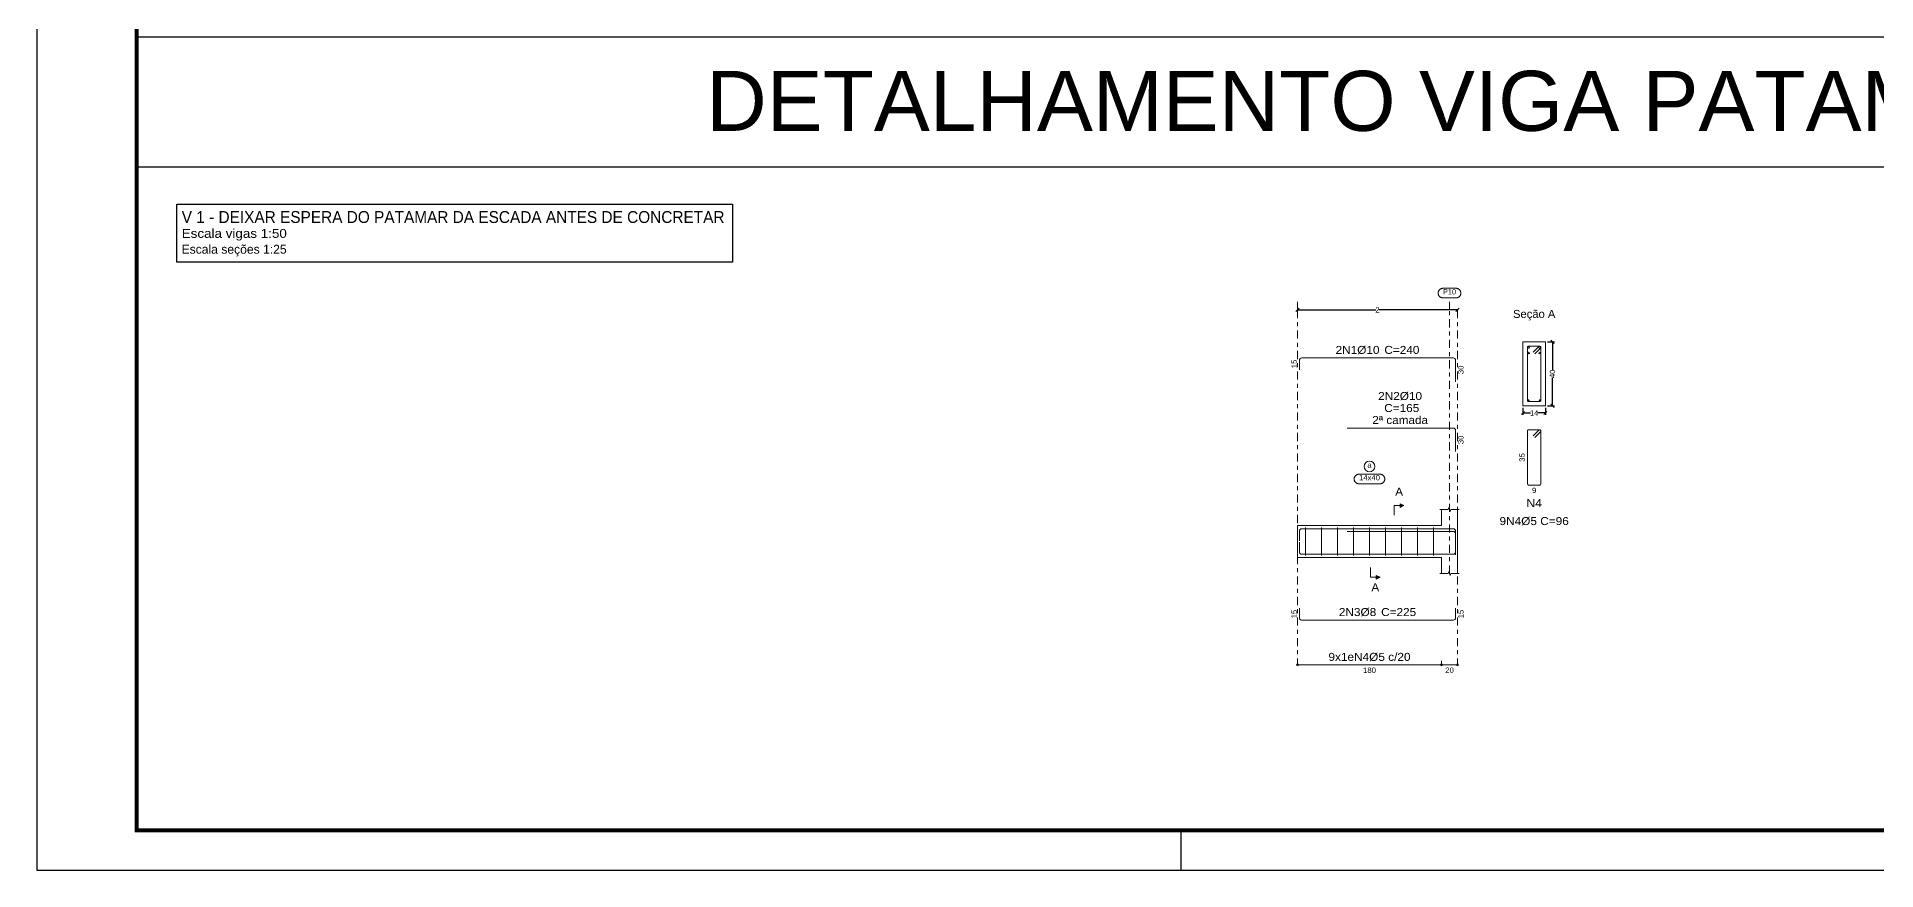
# Model space of a CAD drawing. Header units: centimetres. Extents: x 3194 to 3278, y -951 to -517.
# Drawn here: x 3194.32 to 3240.29, y -638.95 to -618.12 of the extents above; entities that cross this region are included whole.
import ezdxf
from ezdxf.enums import TextEntityAlignment as Align

# ---------------------------------------------------------------- set-up
doc = ezdxf.new("R2010")
doc.units = ezdxf.units.CM
doc.linetypes.add('CYPE_RAYAPUNTO', pattern=[0.4125, 0.2025, -0.105, 0, -0.105])
for name, color, linetype, lineweight in [('ARM_LONGITUDINAL_Ø10', 33, 'Continuous', 9), ('ARM_LONGITUDINAL_Ø8', 32, 'Continuous', 9), ('ARM_TRANSVERSAL_Ø5', 120, 'Continuous', 9), ('ELE_ARM_TRANS_TXT_EST', 7, 'Continuous', 9), ('ELE_CONT_NOS', 7, 'Continuous', 9), ('ELE_CONT_VIG_CONCRETO', 7, 'Continuous', 9), ('ELE_COT_COMPRIMENTO_PROJETADO', 8, 'Continuous', 0), ('ELE_COT_COT_ANCORAGENS', 8, 'Continuous', 0), ('ELE_COT_COT_EST', 8, 'Continuous', 0), ('ELE_COT_COT_LIN_APOIOS', 8, 'CYPE_RAYAPUNTO', 0), ('ELE_COT_TEXTOS_ESTRIBOS', 8, 'Continuous', 0), ('ELE_REF_COT_LIN_AUX_COTA', 8, 'CYPE_RAYAPUNTO', 9), ('ELE_REF_LINHAS_MARCAS_PLANTA', 8, 'Continuous', 9), ('ELE_REF_MARCAS_PLANTA', 8, 'Continuous', 9), ('ELE_REF_REF_ESCALA', 3, 'Continuous', 9), ('ELE_REF_REF_NOME', 8, 'Continuous', 9), ('ELE_REF_REF_REFERENCIA', 8, 'Continuous', 9), ('ELE_REF_TEXTO_REF_NOME', 8, 'Continuous', 9), ('ELE_REF_TEXTO_REF_REFERENCIA', 8, 'Continuous', 9), ('POR_ARM_LONG_ARM_TEXTOS', 7, 'Continuous', 9), ('POR_ARM_LONG_TXT_COMP', 7, 'Continuous', 9), ('POR_ARM_LONG_TXT_IND_LAYER_ARM_LONG', 7, 'Continuous', 9), ('SEC_CONT_VIG_CONCRETO_CORTE', 7, 'Continuous', 9), ('SEC_COTAS_SEC_DIM_VIGA', 8, 'Continuous', 0), ('SEC_COTAS_TEXTOS_DETALHE_ESTRIBOS', 8, 'Continuous', 0), ('SEC_REF_TXT_NOMES', 2, 'Continuous', 9), ('SEC_REF_TXT_POSICOES_ARM_ESTRIBOS', 7, 'Continuous', 9)]:
    doc.layers.add(name, color=color, linetype=linetype, lineweight=lineweight)
doc.layers.add('ARQ-FOLHA', color=7, linetype='Continuous')
doc.layers.add('COTA CYPE', color=31, linetype='Continuous')
doc.styles.add('CYPETXT', font='arial.ttf', dxfattribs={"height": 0.2})
doc.styles.add('CYPETXT_0.2', font='arial.ttf', dxfattribs={"height": 0.133333})
doc.styles.add('TQS_ARIAL', font='arial.ttf')
doc.dimstyles.new('cype_oblique', dxfattribs={"dimtxt": 0.18, "dimasz": 0.18, "dimexe": 0.05, "dimexo": 0.05, "dimgap": 0, "dimtad": 0, "dimdec": 4, "dimzin": 0, "dimdsep": 46, "dimtxsty": 'CYPETXT_0.2', "dimblk": 'OBLIQUE', "dimtsz": 0.04, "dimcen": 0.09, "dimadec": 0, "dimazin": 0, "dimtfac": 1, "dimtdec": 4, "dimtofl": 0, "dimtmove": 2, "dimatfit": 3, "dimfxl": 1, "dimtolj": 1, "dimtzin": 0, "dimarcsym": 0})

# ---------------------------------------------------------------- blocks, each defined once
blk = doc.blocks.new('*D1446')
at = {"layer": 'Defpoints', "color": 0, "transparency": 16777216}
for p in [(3231.459, -627.345), (3232.019, -627.345), (3232.019, -627.522)]:
    blk.add_point(p, dxfattribs=at)
at = {"layer": 'SEC_COTAS_SEC_DIM_VIGA', "color": 0, "lineweight": -2, "transparency": 16777216}
for p, q in [((3231.459, -627.395), (3231.459, -627.572)), ((3232.019, -627.395), (3232.019, -627.572)), ((3231.419, -627.562), (3231.499, -627.482)), ((3231.459, -627.522), (3231.65, -627.522)), ((3232.019, -627.522), (3231.828, -627.522)), ((3231.979, -627.562), (3232.059, -627.482))]:
    blk.add_line(p, q, dxfattribs=at)
at = {"layer": 'SEC_COTAS_SEC_DIM_VIGA', "color": 0, "transparency": 16777216, "insert": (3231.739, -627.522), "char_height": 0.1333, "attachment_point": 5, "style": 'CYPETXT_0.2'}
blk.add_mtext('\\A1;14', dxfattribs=at)
blk = doc.blocks.new('_OBLIQUE')
at = {"color": 0, "linetype": 'ByBlock'}
blk.add_line((-0.5, -0.5), (0.5, 0.5), dxfattribs=at)
blk = doc.blocks.new('*D1447')
at = {"layer": 'Defpoints', "color": 0, "transparency": 16777216}
for p in [(3232.019, -625.745), (3232.197, -625.745), (3232.019, -627.345)]:
    blk.add_point(p, dxfattribs=at)
at = {"layer": 'SEC_COTAS_SEC_DIM_VIGA', "color": 0, "lineweight": -2, "transparency": 16777216}
for p, q in [((3232.069, -625.745), (3232.247, -625.745)), ((3232.237, -625.785), (3232.157, -625.705)), ((3232.197, -625.745), (3232.197, -626.447)), ((3232.197, -627.345), (3232.197, -626.643)), ((3232.069, -627.345), (3232.247, -627.345)), ((3232.237, -627.385), (3232.157, -627.305))]:
    blk.add_line(p, q, dxfattribs=at)
at = {"layer": 'SEC_COTAS_SEC_DIM_VIGA', "color": 0, "transparency": 16777216, "insert": (3232.197, -626.545), "char_height": 0.1333, "attachment_point": 5, "rotation": 90, "style": 'CYPETXT_0.2'}
blk.add_mtext('\\A1;40', dxfattribs=at)
blk = doc.blocks.new('*D1449')
at = {"layer": 'Defpoints', "color": 0, "transparency": 16777216}
for p in [(3225.824, -624.947), (3225.824, -624.947), (3229.824, -624.947)]:
    blk.add_point(p, dxfattribs=at)
at = {"layer": 'ELE_COT_COMPRIMENTO_PROJETADO', "color": 0, "lineweight": -2, "transparency": 16777216}
for p, q in [((3225.784, -624.987), (3225.864, -624.907)), ((3225.824, -624.947), (3227.78, -624.947)), ((3229.824, -624.947), (3227.868, -624.947)), ((3229.784, -624.987), (3229.864, -624.907))]:
    blk.add_line(p, q, dxfattribs=at)
at = {"layer": 'ELE_COT_COMPRIMENTO_PROJETADO', "color": 0, "transparency": 16777216, "insert": (3227.824, -624.947), "char_height": 0.1333, "attachment_point": 5, "style": 'CYPETXT_0.2'}
blk.add_mtext('\\A1;2', dxfattribs=at)
blk = doc.blocks.new('FOLHA A1')
at = {"layer": 'ARQ-FOLHA'}
for p, q in [((0, 0), (0, -594)), ((286, -594), (286, -584)), ((0, -594), (841, -594))]:
    blk.add_line(p, q, dxfattribs=at)
at = {"layer": 'ARQ-FOLHA', "const_width": 1}
blk.add_lwpolyline([(25, -10), (25, -584), (831, -584), (831, -10), (25, -10)], dxfattribs=at)

msp = doc.modelspace()

# ---------------------------------------------------------------- hatches: boundary and pattern name
at = {"layer": 'ELE_REF_LINHAS_MARCAS_PLANTA'}
for points in [[(3228.38812, -629.88648), (3228.38812, -629.79048), (3228.48412, -629.83848)], [(3227.79289, -631.58048), (3227.79289, -631.67648), (3227.88889, -631.62848)]]:
    msp.add_hatch(color=256, dxfattribs=at).paths.add_polyline_path(points)

# ---------------------------------------------------------------- linework, layer by layer
for p, q in [((3196.8194, -618.12016), (3259.9194, -618.12016)), ((3196.8194, -621.3704), (3259.9194, -621.3704))]:
    msp.add_line(p, q)
at = {"layer": 'ARM_LONGITUDINAL_Ø10'}
for points in [[(3229.77389, -626.74221), (3229.77389, -626.20671), (3229.76932, -626.18375), (3229.75631, -626.16428), (3229.73685, -626.15127), (3229.71389, -626.14671), (3225.93389, -626.14671), (3225.91093, -626.15127), (3225.89146, -626.16428), (3225.87845, -626.18375), (3225.87389, -626.20671), (3225.87389, -626.44671)], [(3229.77389, -628.48936), (3229.77389, -627.95888), (3229.76932, -627.93592), (3229.75631, -627.91646), (3229.73685, -627.90345), (3229.71389, -627.89888), (3227.06436, -627.89888)], [(3229.77389, -631.01098), (3229.77389, -630.47548), (3229.76932, -630.45252), (3229.75631, -630.43305), (3229.73685, -630.42004), (3229.71389, -630.41548), (3225.93389, -630.41548), (3225.91093, -630.42004), (3225.89146, -630.43305), (3225.87845, -630.45252), (3225.87389, -630.47548), (3225.87389, -630.71548)], [(3229.77389, -631.07195), (3229.77389, -630.54148), (3229.76932, -630.51852), (3229.75631, -630.49905), (3229.73685, -630.48604), (3229.71389, -630.48148), (3227.06436, -630.48148)]]:
    msp.add_lwpolyline(points, dxfattribs=at)
for centre in [(3231.59939, -625.88471), (3231.59939, -626.02471), (3231.87939, -625.88471), (3231.87939, -626.02471)]:
    msp.add_circle(centre, 0.02, dxfattribs=at)
at = {"layer": 'ARM_LONGITUDINAL_Ø8'}
for points in [[(3229.77389, -630.75148), (3229.77389, -631.00348), (3229.77023, -631.02185), (3229.75983, -631.03742), (3229.74426, -631.04782), (3229.72589, -631.05148), (3225.92189, -631.05148), (3225.90352, -631.04782), (3225.88795, -631.03742), (3225.87754, -631.02185), (3225.87389, -631.00348), (3225.87389, -630.75148)], [(3229.77389, -632.39848), (3229.77389, -632.65048), (3229.77023, -632.66885), (3229.75983, -632.68442), (3229.74426, -632.69482), (3229.72589, -632.69848), (3225.92189, -632.69848), (3225.90352, -632.69482), (3225.88795, -632.68442), (3225.87754, -632.66885), (3225.87389, -632.65048), (3225.87389, -632.39848)]]:
    msp.add_lwpolyline(points, dxfattribs=at)
for centre in [(3231.59539, -627.20871), (3231.88339, -627.20871)]:
    msp.add_circle(centre, 0.016, dxfattribs=at)
at = {"layer": 'ARM_TRANSVERSAL_Ø5'}
for p, q in [((3226.02389, -630.38348), (3226.02389, -631.08348)), ((3226.42389, -630.38348), (3226.42389, -631.08348)), ((3226.82389, -630.38348), (3226.82389, -631.08348)), ((3227.22389, -630.38348), (3227.22389, -631.08348)), ((3227.62389, -630.38348), (3227.62389, -631.08348)), ((3228.02389, -630.38348), (3228.02389, -631.08348)), ((3228.42389, -630.38348), (3228.42389, -631.08348)), ((3228.82389, -630.38348), (3228.82389, -631.08348)), ((3229.22389, -630.38348), (3229.22389, -631.08348))]:
    msp.add_line(p, q, dxfattribs=at)
for points in [[(3231.75918, -626.04734), (3231.9006, -625.90592), (3231.90433, -625.90137), (3231.9071, -625.89619), (3231.90881, -625.89056), (3231.90939, -625.88471), (3231.90881, -625.87886), (3231.9071, -625.87323), (3231.90433, -625.86804), (3231.9006, -625.86349), (3231.89605, -625.85976), (3231.89087, -625.85699), (3231.88524, -625.85528), (3231.87939, -625.85471), (3231.59939, -625.85471), (3231.58791, -625.85699), (3231.57817, -625.86349), (3231.57167, -625.87323), (3231.56939, -625.88471), (3231.56939, -627.20471), (3231.57167, -627.21619), (3231.57817, -627.22592), (3231.58791, -627.23242), (3231.59939, -627.23471), (3231.87939, -627.23471), (3231.89087, -627.23242), (3231.9006, -627.22592), (3231.9071, -627.21619), (3231.90939, -627.20471), (3231.90939, -625.88471), (3231.90881, -625.87886), (3231.9071, -625.87323), (3231.90433, -625.86804), (3231.9006, -625.86349), (3231.89605, -625.85976), (3231.89087, -625.85699), (3231.88524, -625.85528), (3231.87939, -625.85471), (3231.87469, -625.85508), (3231.87012, -625.85618), (3231.86577, -625.85798), (3231.86175, -625.86044), (3231.85817, -625.86349), (3231.71675, -626.00492)], [(3231.75918, -628.13668), (3231.9006, -627.99525), (3231.90433, -627.99071), (3231.9071, -627.98552), (3231.90881, -627.97989), (3231.90939, -627.97404), (3231.90881, -627.96819), (3231.9071, -627.96256), (3231.90433, -627.95737), (3231.9006, -627.95283), (3231.89605, -627.9491), (3231.89087, -627.94632), (3231.88524, -627.94462), (3231.87939, -627.94404), (3231.59939, -627.94404), (3231.58791, -627.94632), (3231.57817, -627.95283), (3231.57167, -627.96256), (3231.56939, -627.97404), (3231.56939, -629.29404), (3231.57167, -629.30552), (3231.57817, -629.31525), (3231.58791, -629.32176), (3231.59939, -629.32404), (3231.87939, -629.32404), (3231.89087, -629.32176), (3231.9006, -629.31525), (3231.9071, -629.30552), (3231.90939, -629.29404), (3231.90939, -627.97404), (3231.90881, -627.96819), (3231.9071, -627.96256), (3231.90433, -627.95737), (3231.9006, -627.95283), (3231.89605, -627.9491), (3231.89087, -627.94632), (3231.88524, -627.94462), (3231.87939, -627.94404), (3231.87469, -627.94441), (3231.87012, -627.94551), (3231.86577, -627.94731), (3231.86175, -627.94977), (3231.85817, -627.95283), (3231.71675, -628.09425)]]:
    msp.add_lwpolyline(points, dxfattribs=at)
at = {"layer": 'COTA CYPE'}
msp.add_lwpolyline([(3197.81631, -622.30716), (3211.70958, -622.30716), (3211.70958, -623.75064), (3197.81631, -623.75064)], close=True, dxfattribs=at)
at = {"layer": 'ELE_CONT_NOS'}
for p, q in [((3229.42389, -630.33348), (3229.42389, -629.93348)), ((3229.82389, -630.33348), (3229.82389, -629.93348)), ((3229.42389, -631.13348), (3229.42389, -631.53348)), ((3229.82389, -631.13348), (3229.82389, -631.53348))]:
    msp.add_line(p, q, dxfattribs=at)
for points in [[(3229.38389, -629.93348), (3229.59389, -629.93348), (3229.60889, -629.88348), (3229.63889, -629.98348), (3229.65389, -629.93348), (3229.86389, -629.93348)], [(3229.82389, -630.33348), (3229.82389, -631.13348)], [(3229.38389, -631.53348), (3229.59389, -631.53348), (3229.60889, -631.48348), (3229.63889, -631.58348), (3229.65389, -631.53348), (3229.86389, -631.53348)]]:
    msp.add_lwpolyline(points, dxfattribs=at)
at = {"layer": 'ELE_CONT_VIG_CONCRETO'}
for p, q in [((3225.82389, -630.33348), (3229.42389, -630.33348)), ((3225.82389, -630.33348), (3225.82389, -631.13348)), ((3225.82389, -631.13348), (3229.42389, -631.13348))]:
    msp.add_line(p, q, dxfattribs=at)
at = {"layer": 'ELE_COT_COT_EST'}
for p, q in [((3225.82389, -633.81848), (3225.82389, -633.71848)), ((3229.42389, -633.81848), (3229.42389, -633.71848))]:
    msp.add_line(p, q, dxfattribs=at)
for points in [[(3225.82389, -633.81848), (3229.42389, -633.81848), (3229.42389, -633.71848)], [(3229.42389, -633.81848), (3229.82389, -633.81848), (3229.82389, -633.71848)]]:
    msp.add_lwpolyline(points, dxfattribs=at)
for centre in [(3225.82389, -633.81848), (3229.42389, -633.81848), (3229.42389, -633.81848), (3229.82389, -633.81848)]:
    msp.add_circle(centre, 0.02, dxfattribs=at)
at = {"layer": 'ELE_COT_COT_LIN_APOIOS'}
for p, q in [((3225.82389, -624.94671), (3225.82389, -633.81848)), ((3229.82389, -624.94671), (3229.82389, -633.81848))]:
    msp.add_line(p, q, dxfattribs=at)
at = {"layer": 'ELE_REF_COT_LIN_AUX_COTA'}
for p, q in [((3225.82389, -624.94671), (3225.82389, -624.64671)), ((3229.62389, -624.94671), (3229.62389, -624.64671)), ((3229.62389, -631.53348), (3229.62389, -624.94671))]:
    msp.add_line(p, q, dxfattribs=at)
at = {"layer": 'ELE_REF_LINHAS_MARCAS_PLANTA'}
for p, q in [((3228.24412, -629.83848), (3228.24412, -630.07848)), ((3228.24412, -629.83848), (3228.38812, -629.83848)), ((3227.64889, -631.62848), (3227.64889, -631.38848)), ((3227.64889, -631.62848), (3227.79289, -631.62848))]:
    msp.add_line(p, q, dxfattribs=at)
for points in [[(3228.38812, -629.88648), (3228.38812, -629.79048), (3228.48412, -629.83848)], [(3227.79289, -631.58048), (3227.79289, -631.67648), (3227.88889, -631.62848)]]:
    msp.add_lwpolyline(points, close=True, dxfattribs=at)
at = {"layer": 'ELE_REF_REF_NOME'}
msp.add_lwpolyline([(3227.88589, -629.05348), (3227.8939, -629.05374), (3227.90188, -629.05455), (3227.90979, -629.05588), (3227.91759, -629.05774), (3227.92525, -629.06012), (3227.93273, -629.063), (3227.94001, -629.06637), (3227.94704, -629.07023), (3227.9538, -629.07454), (3227.96026, -629.0793), (3227.96638, -629.08448), (3227.97215, -629.09005), (3227.97752, -629.096), (3227.98249, -629.10229), (3227.98703, -629.10891), (3227.99112, -629.11581), (3227.99474, -629.12296), (3227.99787, -629.13035), (3228.0005, -629.13792), (3228.00262, -629.14566), (3228.00421, -629.15352), (3228.00528, -629.16146), (3228.00582, -629.16947), (3228.00582, -629.17749), (3228.00528, -629.18549), (3228.00421, -629.19344), (3228.00262, -629.20129), (3228.0005, -629.20903), (3227.99787, -629.21661), (3227.99474, -629.22399), (3227.99112, -629.23115), (3227.98703, -629.23805), (3227.98249, -629.24466), (3227.97752, -629.25095), (3227.97215, -629.2569), (3227.96638, -629.26247), (3227.96026, -629.26765), (3227.9538, -629.27241), (3227.94704, -629.27672), (3227.94001, -629.28058), (3227.93273, -629.28395), (3227.92525, -629.28684), (3227.91759, -629.28921), (3227.90979, -629.29107), (3227.90188, -629.29241), (3227.8939, -629.29321), (3227.88589, -629.29348), (3227.36189, -629.29348), (3227.35387, -629.29321), (3227.34589, -629.29241), (3227.33798, -629.29107), (3227.33018, -629.28921), (3227.32252, -629.28684), (3227.31504, -629.28395), (3227.30777, -629.28058), (3227.30073, -629.27672), (3227.29397, -629.27241), (3227.28752, -629.26765), (3227.28139, -629.26247), (3227.27563, -629.2569), (3227.27025, -629.25095), (3227.26528, -629.24466), (3227.26074, -629.23805), (3227.25665, -629.23115), (3227.25304, -629.22399), (3227.2499, -629.21661), (3227.24727, -629.20903), (3227.24516, -629.20129), (3227.24356, -629.19344), (3227.24249, -629.18549), (3227.24195, -629.17749), (3227.24195, -629.16947), (3227.24249, -629.16146), (3227.24356, -629.15352), (3227.24516, -629.14566), (3227.24727, -629.13792), (3227.2499, -629.13035), (3227.25304, -629.12296), (3227.25665, -629.11581), (3227.26074, -629.10891), (3227.26528, -629.10229), (3227.27025, -629.096), (3227.27563, -629.09005), (3227.28139, -629.08448), (3227.28752, -629.0793), (3227.29397, -629.07454), (3227.30073, -629.07023), (3227.30777, -629.06637), (3227.31504, -629.063), (3227.32252, -629.06012), (3227.33018, -629.05774), (3227.33798, -629.05588), (3227.34589, -629.05455), (3227.35387, -629.05374), (3227.36189, -629.05348), (3227.88589, -629.05348)], close=True, dxfattribs=at)
msp.add_circle((3227.62389, -628.85877), 0.13471, dxfattribs=at)
at = {"layer": 'ELE_REF_REF_REFERENCIA'}
msp.add_lwpolyline([(3229.78789, -624.40671), (3229.7959, -624.40698), (3229.80388, -624.40778), (3229.81179, -624.40911), (3229.81959, -624.41097), (3229.82725, -624.41335), (3229.83473, -624.41623), (3229.84201, -624.41961), (3229.84904, -624.42346), (3229.8558, -624.42777), (3229.86226, -624.43253), (3229.86838, -624.43771), (3229.87415, -624.44328), (3229.87952, -624.44923), (3229.88449, -624.45553), (3229.88903, -624.46214), (3229.89312, -624.46904), (3229.89674, -624.4762), (3229.89987, -624.48358), (3229.9025, -624.49115), (3229.90462, -624.49889), (3229.90621, -624.50675), (3229.90728, -624.5147), (3229.90782, -624.5227), (3229.90782, -624.53072), (3229.90728, -624.53872), (3229.90621, -624.54667), (3229.90462, -624.55453), (3229.9025, -624.56226), (3229.89987, -624.56984), (3229.89674, -624.57722), (3229.89312, -624.58438), (3229.88903, -624.59128), (3229.88449, -624.59789), (3229.87952, -624.60418), (3229.87415, -624.61013), (3229.86838, -624.61571), (3229.86226, -624.62088), (3229.8558, -624.62564), (3229.84904, -624.62996), (3229.84201, -624.63381), (3229.83473, -624.63719), (3229.82725, -624.64007), (3229.81959, -624.64244), (3229.81179, -624.6443), (3229.80388, -624.64564), (3229.7959, -624.64644), (3229.78789, -624.64671), (3229.45989, -624.64671), (3229.45187, -624.64644), (3229.44389, -624.64564), (3229.43598, -624.6443), (3229.42818, -624.64244), (3229.42052, -624.64007), (3229.41304, -624.63719), (3229.40577, -624.63381), (3229.39873, -624.62996), (3229.39197, -624.62564), (3229.38552, -624.62088), (3229.37939, -624.61571), (3229.37363, -624.61013), (3229.36825, -624.60418), (3229.36328, -624.59789), (3229.35874, -624.59128), (3229.35465, -624.58438), (3229.35104, -624.57722), (3229.3479, -624.56984), (3229.34527, -624.56226), (3229.34316, -624.55453), (3229.34156, -624.54667), (3229.34049, -624.53872), (3229.33995, -624.53072), (3229.33995, -624.5227), (3229.34049, -624.5147), (3229.34156, -624.50675), (3229.34316, -624.49889), (3229.34527, -624.49115), (3229.3479, -624.48358), (3229.35104, -624.4762), (3229.35465, -624.46904), (3229.35874, -624.46214), (3229.36328, -624.45553), (3229.36825, -624.44923), (3229.37363, -624.44328), (3229.37939, -624.43771), (3229.38552, -624.43253), (3229.39197, -624.42777), (3229.39873, -624.42346), (3229.40577, -624.41961), (3229.41304, -624.41623), (3229.42052, -624.41335), (3229.42818, -624.41097), (3229.43598, -624.40911), (3229.44389, -624.40778), (3229.45187, -624.40698), (3229.45989, -624.40671), (3229.78789, -624.40671)], close=True, dxfattribs=at)
at = {"layer": 'SEC_CONT_VIG_CONCRETO_CORTE'}
msp.add_lwpolyline([(3232.01939, -625.74471), (3231.45939, -625.74471), (3231.45939, -627.34471), (3232.01939, -627.34471), (3232.01939, -625.74471)], close=True, dxfattribs=at)

# ---------------------------------------------------------------- block references
at = {"layer": 'ARQ-FOLHA', "xscale": 0.1, "yscale": 0.1, "zscale": 0.1}
msp.add_blockref('FOLHA A1', (3194.3194, -579.55058), dxfattribs=at)

# ---------------------------------------------------------------- texts
at = {"insert": (3211.04803, -618.97167), "char_height": 1.5, "attachment_point": 1, "style": 'TQS_ARIAL'}
msp.add_mtext_dynamic_manual_height_columns('DETALHAMENTO VIGA PATAMAR', width=72.2611045, gutter_width=12.5, heights=[0], dxfattribs=at)
at = {"layer": 'COTA CYPE', "style": 'CYPETXT', "width": 0.925286}
msp.add_text('V 1 - DEIXAR ESPERA DO PATAMAR DA ESCADA ANTES DE CONCRETAR', height=0.2973992, dxfattribs=at).set_placement((3197.94172, -622.77393), (3211.50603, -622.77393), align=Align.FIT)
at = {"layer": 'ELE_ARM_TRANS_TXT_EST', "style": 'CYPETXT', "width": 1.056929}
msp.add_text('9x1eN4%%c5 c/20', height=0.2, dxfattribs=at).set_placement((3226.59789, -633.71848), (3228.64989, -633.71848), align=Align.FIT)
at = {"layer": 'ELE_COT_COT_ANCORAGENS', "style": 'CYPETXT', "width": 1.042546}
for s, p, p2 in [('15', (3225.80722, -626.40471), (3225.80722, -626.18871)), ('30', (3229.97389, -626.55246), (3229.97389, -626.33646)), ('30', (3229.97389, -628.30212), (3229.97389, -628.08612)), ('15', (3225.80722, -632.65648), (3225.80722, -632.44048)), ('15', (3229.97389, -632.65648), (3229.97389, -632.44048))]:
    msp.add_text(s, height=0.133333, rotation=90, dxfattribs=at).set_placement(p, p2, align=Align.FIT)
at = {"layer": 'ELE_COT_TEXTOS_ESTRIBOS', "style": 'CYPETXT', "width": 1.042546}
for s, p, p2 in [('180', (3227.46189, -634.01848), (3227.78589, -634.01848)), ('20', (3229.51589, -634.01848), (3229.73189, -634.01848))]:
    msp.add_text(s, height=0.133333, dxfattribs=at).set_placement(p, p2, align=Align.FIT)
at = {"layer": 'ELE_REF_MARCAS_PLANTA', "style": 'CYPETXT', "width": 1.044083}
for p, p2 in [((3228.26662, -629.58848), (3228.46162, -629.58848)), ((3227.67139, -631.97848), (3227.86639, -631.97848))]:
    msp.add_text('A', height=0.2, dxfattribs=at).set_placement(p, p2, align=Align.FIT)
at = {"layer": 'ELE_REF_REF_ESCALA', "style": 'CYPETXT'}
for s, width, p, p2 in [('Escala seções 1:25', 0.971968, (3197.93685, -623.5418), (3200.56325, -623.5418)), ('Escala vigas 1:50', 1.075389, (3197.94172, -623.14568), (3200.56813, -623.14568))]:
    msp.add_text(s, height=0.2230494, dxfattribs=dict(at, width=width)).set_placement(p, p2, align=Align.FIT)
at = {"layer": 'ELE_REF_TEXTO_REF_NOME', "style": 'CYPETXT'}
for s, height, width, p, p2 in [('a', 0.13333, 0.984627, (3227.57289, -628.8921), (3227.67489, -628.8921)), ('14x40', 0.133333, 1.032505, (3227.36189, -629.20681), (3227.88589, -629.20681))]:
    msp.add_text(s, height=height, dxfattribs=dict(at, width=width)).set_placement(p, p2, align=Align.FIT)
at = {"layer": 'ELE_REF_TEXTO_REF_REFERENCIA', "style": 'CYPETXT', "width": 0.989671}
msp.add_text('P10', height=0.133333, dxfattribs=at).set_placement((3229.45989, -624.56004), (3229.78789, -624.56004), align=Align.FIT)
at = {"layer": 'POR_ARM_LONG_ARM_TEXTOS', "style": 'CYPETXT'}
for s, width, p, p2 in [('2N1%%c10', 1.055105, (3226.77639, -626.04671), (3227.87439, -626.04671)), ('2N2%%c10', 1.055105, (3227.84012, -627.19888), (3228.93812, -627.19888)), ('2N3%%c8', 1.057309, (3226.85739, -632.59848), (3227.79339, -632.59848))]:
    msp.add_text(s, height=0.2, dxfattribs=dict(at, width=width)).set_placement(p, p2, align=Align.FIT)
at = {"layer": 'POR_ARM_LONG_TXT_COMP', "style": 'CYPETXT', "width": 1.053117}
for s, p, p2 in [(' C=240', (3227.91439, -626.04671), (3228.87139, -626.04671)), (' C=165', (3227.91062, -627.49888), (3228.86762, -627.49888)), (' C=225', (3227.83339, -632.59848), (3228.79039, -632.59848))]:
    msp.add_text(s, height=0.2, dxfattribs=at).set_placement(p, p2, align=Align.FIT)
at = {"layer": 'POR_ARM_LONG_TXT_IND_LAYER_ARM_LONG', "style": 'CYPETXT', "width": 1.046284}
msp.add_text('2ª camada', height=0.2, dxfattribs=at).set_placement((3227.69312, -627.79888), (3229.08512, -627.79888), align=Align.FIT)
at = {"layer": 'SEC_COTAS_TEXTOS_DETALHE_ESTRIBOS', "style": 'CYPETXT', "width": 1.042546}
msp.add_text('35', height=0.133333, rotation=90, dxfattribs=at).set_placement((3231.50272, -628.74204), (3231.50272, -628.52604), align=Align.FIT)
msp.add_text('9', height=0.13333, dxfattribs=at).set_placement((3231.68539, -629.52404), (3231.79339, -629.52404), align=Align.FIT)
at = {"layer": 'SEC_REF_TXT_NOMES', "style": 'CYPETXT', "width": 1.002256}
msp.add_text('Seção A', height=0.2, dxfattribs=at).set_placement((3231.20989, -625.14671), (3232.26889, -625.14671), align=Align.FIT)
at = {"layer": 'SEC_REF_TXT_POSICOES_ARM_ESTRIBOS', "style": 'CYPETXT'}
for s, width, p, p2 in [('N4', 1.083541, (3231.54589, -629.87404), (3231.93289, -629.87404)), ('9N4%%c5 C=96', 1.056384, (3230.87389, -630.32404), (3232.60489, -630.32404))]:
    msp.add_text(s, height=0.2, dxfattribs=dict(at, width=width)).set_placement(p, p2, align=Align.FIT)

# ---------------------------------------------------------------- dimensions: what is measured, and where the dimension line sits
at = {"layer": 'ELE_COT_COMPRIMENTO_PROJETADO'}
dim = msp.add_aligned_dim(p1=(3229.82389, -624.94671), p2=(3225.82389, -624.94671), distance=0, text='2', dimstyle='cype_oblique', override={"dimexe": 0, "dimexo": 0}, dxfattribs=at)
dim.commit()
dim.dimension.update_dxf_attribs({"geometry": '*D1449', "text_midpoint": (3227.82389, -624.94671)})
at = {"layer": 'SEC_COTAS_SEC_DIM_VIGA'}
for p1, p2, text, picture, middle in [((3232.01939, -627.34471), (3232.01939, -625.74471), '40', '*D1447', (3232.19672, -626.54471)), ((3231.45939, -627.34471), (3232.01939, -627.34471), '14', '*D1446', (3231.73939, -627.52204))]:
    dim = msp.add_aligned_dim(p1=p1, p2=p2, distance=-0.17733, text=text, dimstyle='cype_oblique', dxfattribs=at)
    dim.commit()
    dim.dimension.update_dxf_attribs({"geometry": picture, "text_midpoint": middle})

doc.saveas('drawing.dxf')
